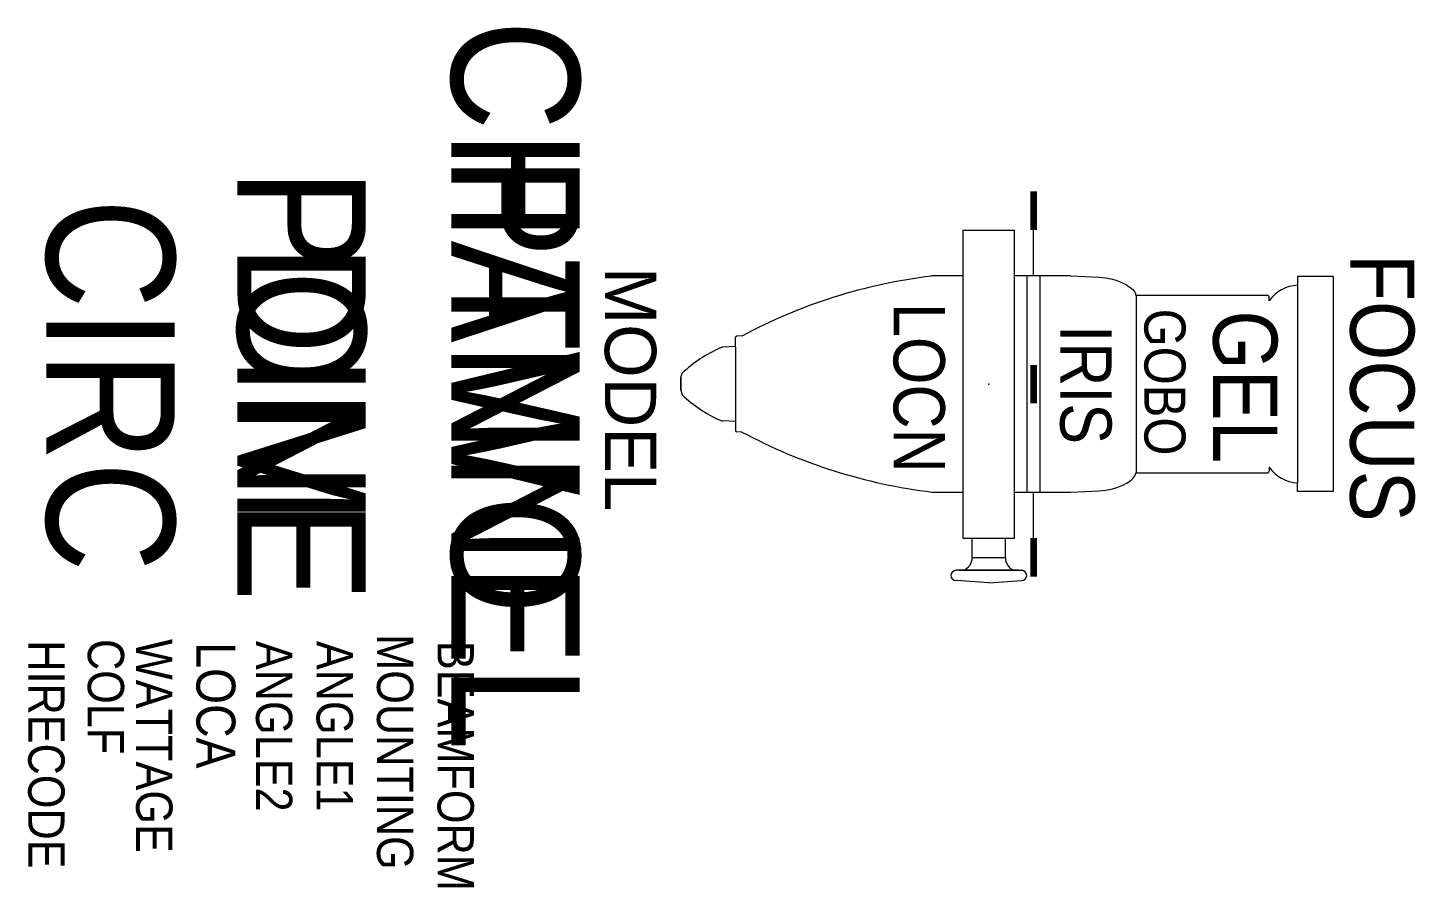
# Model space of a CAD drawing. Extents: x -3994 to -2913, y -3067 to -2397.
import ezdxf
from ezdxf.enums import TextEntityAlignment as Align

# ---------------------------------------------------------------- set-up
doc = ezdxf.new("R2010")
doc.units = 0
doc.header["$MEASUREMENT"] = 0
doc.layers.get('0').update_dxf_attribs({"linetype": 'CONTINUOUS'})
for name, color, linetype in [('CHANNEL', 3, 'CONTINUOUS'), ('CIRC', 6, 'CONTINUOUS'), ('DIMMER', 4, 'CONTINUOUS'), ('FOCUS', 2, 'CONTINUOUS'), ('GEL', 1, 'CONTINUOUS'), ('LANTERNS', 4, 'CONTINUOUS'), ('LOCATION', 7, 'CONTINUOUS'), ('MODEL', 6, 'CONTINUOUS'), ('PATCH', 5, 'CONTINUOUS'), ('PATCH2', 5, 'CONTINUOUS')]:
    doc.layers.add(name, color=color, linetype=linetype)

msp = doc.modelspace()

# ---------------------------------------------------------------- linework, layer by layer
for p, q in [((-3265.3, -2794.7), (-3265.3, -2554.9)), ((-3265.2, -2554.8), (-3225.3, -2554.8)), ((-3225.3, -2794.7), (-3225.3, -2554.9)), ((-3210.3, -2590.7), (-3210.3, -2554.9)), ((-3265.3, -2590.6), (-3289.9, -2590.6)), ((-3181.5, -2590.6), (-3225.3, -2590.6)), ((-3215.3, -2759), (-3215.3, -2590.7)), ((-3205.3, -2759), (-3205.3, -2590.7)), ((-3181.5, -2590.6), (-3159.3, -2591.5)), ((-3004.6, -2591.1), (-3004.6, -2597.8)), ((-2977, -2591.1), (-3004.6, -2591.1)), ((-2977, -2591.1), (-2977, -2758.4)), ((-3130.4, -2605.6), (-3028.2, -2605.6)), ((-3130.4, -2605.7), (-3130.4, -2743.9)), ((-3004.6, -2597.8), (-3004.6, -2751.7)), ((-3026.7, -2609.9), (-3026.7, -2607.1)), ((-3442.7, -2645.6), (-3442.7, -2638.5)), ((-3437.7, -2637.3), (-3441.8, -2637.5)), ((-3442.7, -2645.6), (-3452.8, -2646.1)), ((-3442.7, -2645.7), (-3442.7, -2704)), ((-3485.3, -2670), (-3484.2, -2666.4)), ((-3485.3, -2679.5), (-3485.3, -2670)), ((-3485.3, -2670), (-3485.3, -2679.5)), ((-3485.3, -2679.5), (-3484.2, -2683.1)), ((-3442.7, -2703.9), (-3452.8, -2703.5)), ((-3442.7, -2703.9), (-3442.7, -2711.1)), ((-3437.7, -2712.2), (-3441.8, -2712.1)), ((-3130.4, -2743.9), (-3028.2, -2743.9)), ((-3026.7, -2739.6), (-3026.7, -2742.4)), ((-3004.6, -2758.4), (-3004.6, -2751.7)), ((-3289.3, -2759), (-3265.3, -2758.9)), ((-3225.3, -2758.9), (-3181.5, -2758.9)), ((-3210.3, -2794.7), (-3210.3, -2759)), ((-3181.5, -2758.9), (-3159.3, -2758)), ((-2977, -2758.4), (-3004.6, -2758.4)), ((-3265.2, -2794.8), (-3225.3, -2794.8)), ((-3258.3, -2809.8), (-3258.3, -2794.8)), ((-3232.3, -2809.8), (-3232.3, -2794.8)), ((-3258.3, -2809.8), (-3232.3, -2809.8)), ((-3222, -2819.8), (-3270.8, -2819.8)), ((-3268.5, -2819.8), (-3219.7, -2819.8)), ((-3245.3, -2829.6), (-3270.8, -2827.8)), ((-3245.3, -2829.6), (-3219.7, -2827.8))]:
    msp.add_line(p, q)
at = {"const_width": 5}
for points in [[(-3210.3, -2554.9), (-3210.3, -2524.8)], [(-3210.3, -2659.8), (-3210.3, -2689.8)], [(-3210.3, -2794.6), (-3210.3, -2824.7)]]:
    msp.add_lwpolyline(points, dxfattribs=at)
for points in [[(-3454.5, -2646.5), (-3454, -2646.3), (-3453.3, -2646.1), (-3452.8, -2646.1)], [(-3454.5, -2703), (-3454, -2703.2), (-3453.3, -2703.4), (-3452.8, -2703.5)]]:
    msp.add_lwpolyline(points)
for centre, radius, start, end in [((-3265.2, -2554.9), 0.0592, 90, 180), ((-3225.3, -2554.9), 0.0592, 0, 90), ((-3239.1, -3008.7), 421.1, 96.9281, 118.1344), ((-3130.4, -2605.1), 0.501, 189.6904, 270), ((-3028.2, -2607.1), 1.5, 2, 90), ((-3003.2, -2626.6), 28.8, 92.8401, 144.6636), ((-3441.7, -2638.5), 1, 92, 180), ((-3412.7, -2741.6), 103.8, 113.8161, 133.5634), ((-3245.3, -2674.7), 0.0592, 270, 0), ((-3245.3, -2674.7), 0.0592, 270, 0), ((-3412.7, -2608), 103.8, 226.4366, 246.1839), ((-3441.7, -2711.1), 1, 180, 268), ((-3239.1, -2340.8), 421.1, 241.8656, 263.1564), ((-3130.4, -2744.4), 0.501, 90, 170.3096), ((-3028.2, -2742.4), 1.5, 270, 358), ((-3003.2, -2722.9), 28.8, 215.3364, 267.1599), ((-3265.2, -2794.7), 0.0592, 180, 270), ((-3225.3, -2794.7), 0.0592, 270, 0), ((-3268.4, -2810.1), 10.2, 288.0473, 1.9687), ((-3222.3, -2810.3), 9.99, 177.3184, 252.6657), ((-3270.8, -2823.8), 4, 90, 270), ((-3219.7, -2823.8), 4, 270, 90), ((-3245.3, -2829.5), 0.0592, 266.0283, 273.9717)]:
    msp.add_arc(centre, radius, start, end)
for points in [[(-3159.3, -2591.5), (-3152.4, -2592.3), (-3142.3, -2593.5), (-3130.7, -2602.6), (-3130.9, -2605.2), (-3130.9, -2605.2)], [(-3159.3, -2758), (-3152.4, -2757.2), (-3142.3, -2756), (-3130.7, -2747), (-3130.9, -2744.3), (-3130.9, -2744.3)]]:
    msp.add_open_spline(points, degree=3, knots=[0, 0, 0, 0, 0.4352677, 0.6401018, 0.6401061, 0.6401061, 0.6401061, 0.6401061])
msp.add_point((-3245.3, -2674.8))

# ---------------------------------------------------------------- texts
at = {"layer": 'CHANNEL', "width": 0.89}
msp.add_attdef('CHANNEL', text='', height=100, rotation=270, dxfattribs=at).set_placement((-3664.1, -2675.6), align=Align.CENTER)
at = {"layer": 'CIRC', "width": 0.89}
msp.add_attdef('CIRC', text='', height=100, rotation=270, dxfattribs=at).set_placement((-3979.7, -2675.6), align=Align.CENTER)
at = {"layer": 'DIMMER', "width": 0.89}
msp.add_attdef('DIM', text='', height=100, rotation=270, dxfattribs=at).set_placement((-3830.8, -2674.8), align=Align.CENTER)
at = {"layer": 'FOCUS', "color": 30, "width": 0.89}
msp.add_attdef('FOCUS', text='', height=50, rotation=270, dxfattribs=at).set_placement((-2963.6, -2677.8), align=Align.CENTER)
at = {"layer": 'GEL', "width": 0.89}
for tag, height, p in [('GOBO', 32, (-3124, -2673.2)), ('GEL', 50, (-3070.4, -2676.9))]:
    msp.add_attdef(tag, text='', height=height, rotation=270, dxfattribs=at).set_placement(p, align=Align.CENTER)
at = {"layer": 'LANTERNS', "color": 30, "width": 0.89}
msp.add_attdef('IRIS', text='', height=40, rotation=270, dxfattribs=at).set_placement((-3169.6, -2675.2), align=Align.MIDDLE)
at = {"layer": 'LANTERNS', "color": 0, "width": 0.89, "flags": 1}
for tag, p, s, height in [('COLF', (-3947.5, -2873.3), 'N', 28.3), ('WATTAGE', (-3909.8, -2873.3, 0), '600', 28.3), ('ANGLE2', (-3816.4, -2874.8), '19', 28.3), ('ANGLE1', (-3769.2, -2874.8), '19', 28.3), ('MOUNTING', (-3722.1, -2869.6), 'STANDARD HOOK CLAMP', 28.305), ('HIRECODE', (-3993.9, -2874.3), '', 28.3), ('LOCA', (-3862.8, -2875.9), '', 30.3), ('BEAMFORM', (-3674.9, -2874.8), 'C', 28.3)]:
    msp.add_attdef(tag, p, s, height=height, rotation=270, dxfattribs=at)
at = {"layer": 'LOCATION', "width": 0.89}
msp.add_attdef('LOCN', text='', height=40, rotation=270, dxfattribs=at).set_placement((-3319.5, -2677.7), align=Align.CENTER)
at = {"layer": 'MODEL'}
msp.add_attdef('MODEL', text='SL 19', height=40, rotation=270, dxfattribs=at).set_placement((-3544.5, -2678.7), align=Align.CENTER)
at = {"layer": 'PATCH', "width": 0.89}
msp.add_attdef('PONE', text='', height=100, rotation=270, dxfattribs=at).set_placement((-3830.8, -2675.6), align=Align.CENTER)
at = {"layer": 'PATCH2', "width": 0.89}
msp.add_attdef('PTWO', text='', height=100, rotation=270, dxfattribs=at).set_placement((-3664.1, -2675.6), align=Align.CENTER)

doc.saveas('drawing.dxf')
